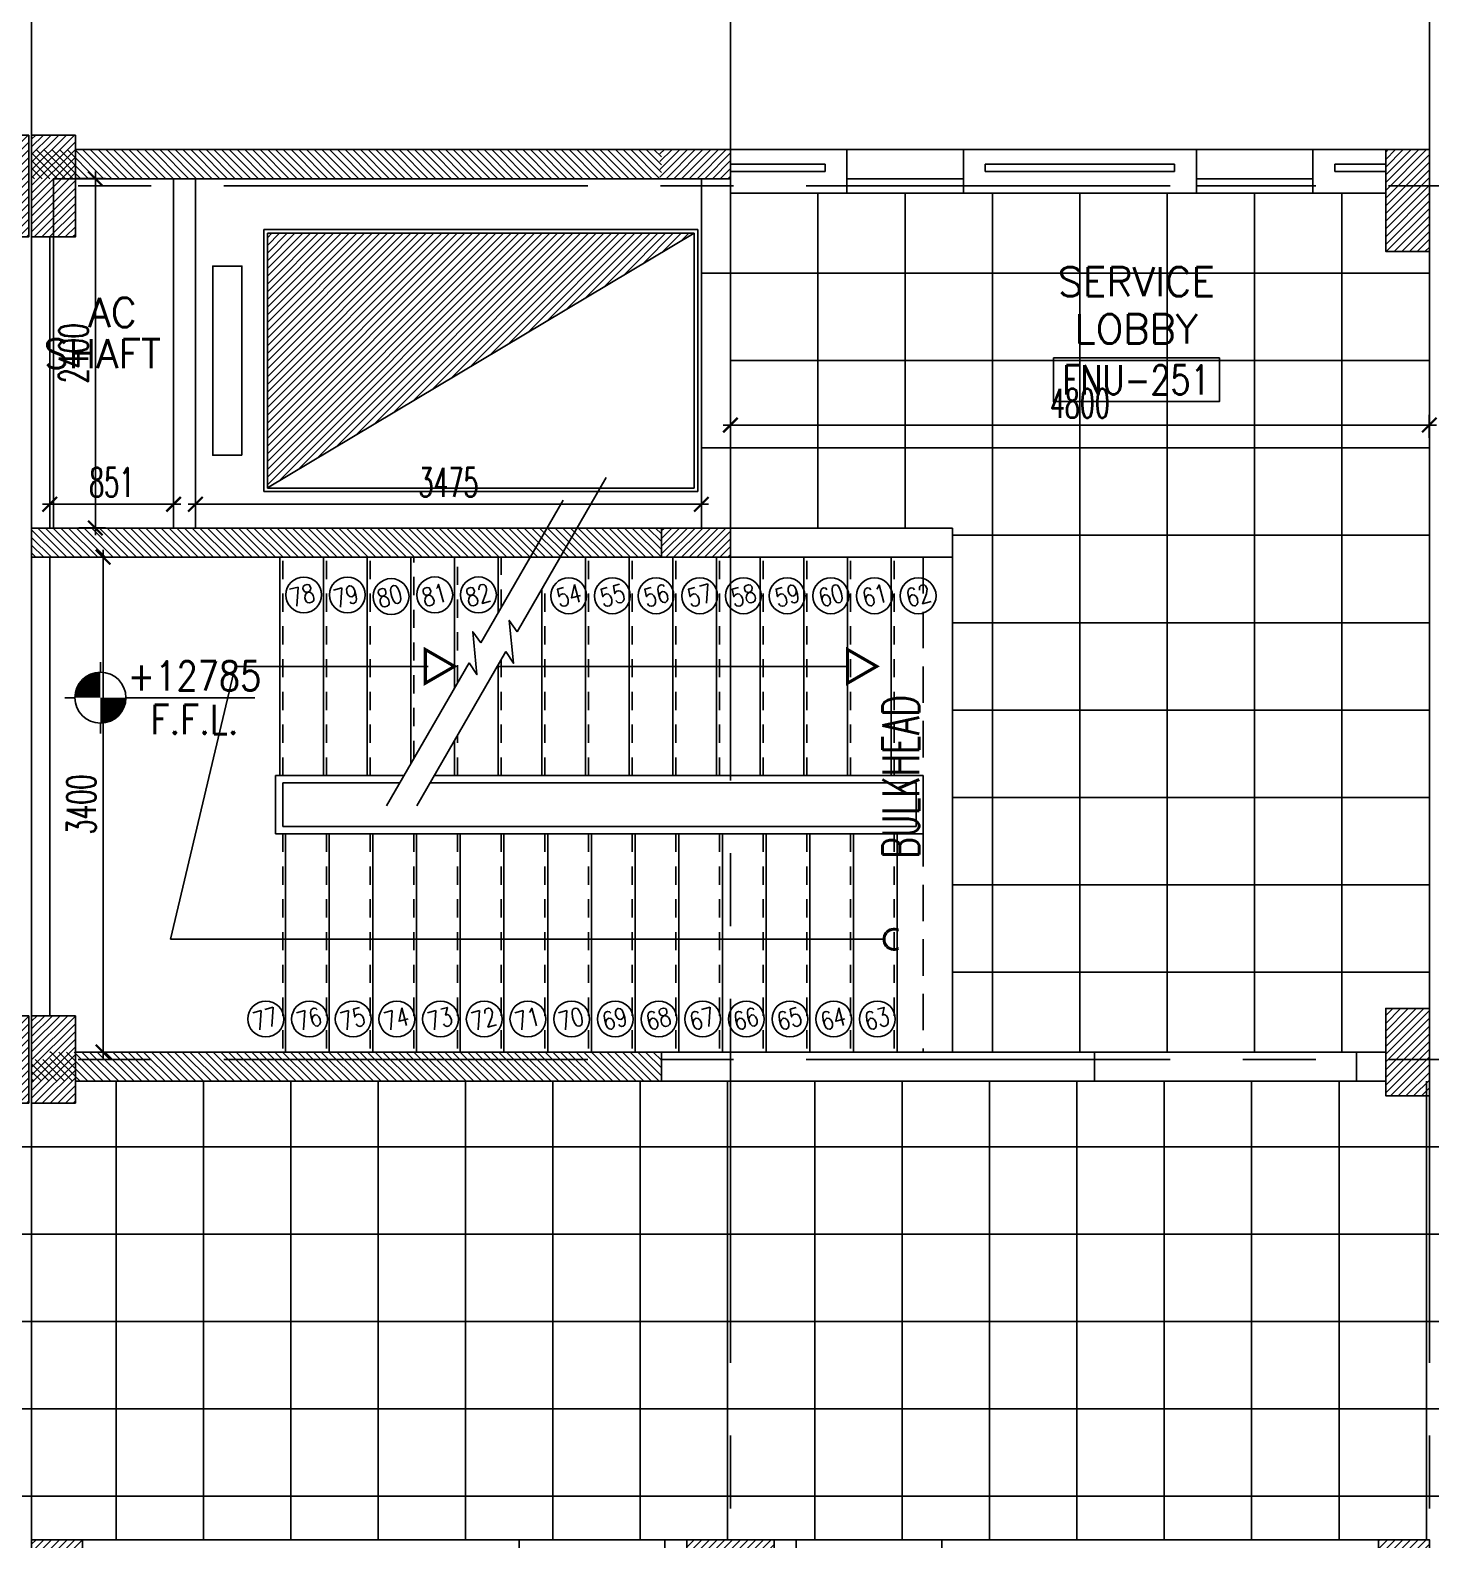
# Model space of a CAD drawing. Extents: x 88852.7 to 88945.7, y 39921.6 to 40001.1.
# Drawn here: x 88893.18 to 88902.8, y 39956.4 to 39966.77 of the extents above; entities that cross this region are included whole.
import ezdxf
from ezdxf.enums import TextEntityAlignment as Align

# ---------------------------------------------------------------- set-up
doc = ezdxf.new("R2010")
doc.units = 0
doc.header["$MEASUREMENT"] = 0
doc.header["$PDMODE"] = 34
for name, pattern in [('CENTERX2', [4, 2.5, -0.5, 0.5, -0.5]), ('HIDDEN', [0.375, 0.25, -0.125]), ('HIDDEN2', [0.1875, 0.125, -0.0625])]:
    doc.linetypes.add(name, pattern=pattern)
doc.layers.get('0').update_dxf_attribs({"color": 4, "linetype": 'CONTINUOUS'})
doc.layers.get('DEFPOINTS').update_dxf_attribs({"linetype": 'CONTINUOUS'})
for name, color, linetype in [('AXES', 11, 'CENTERX2'), ('CEILING', 4, 'CONTINUOUS'), ('COL', 2, 'CONTINUOUS'), ('DIM', 4, 'CONTINUOUS'), ('EJ', 11, 'CONTINUOUS'), ('ELE', 7, 'CONTINUOUS'), ('HAT', 11, 'CONTINUOUS'), ('HIDDEN', 11, 'HIDDEN2'), ('INSUL', 4, 'CONTINUOUS'), ('LEV-PL', 7, 'CONTINUOUS'), ('LIFTS', 7, 'CONTINUOUS'), ('RM-BOX', 11, 'CONTINUOUS'), ('RM-NAME', 11, 'CONTINUOUS'), ('RM-NO', 11, 'CONTINUOUS'), ('ROOF', 7, 'CONTINUOUS'), ('SHAFT', 4, 'CONTINUOUS'), ('STR', 5, 'CONTINUOUS'), ('STR-H', 8, 'HIDDEN2'), ('WALL', 2, 'CONTINUOUS'), ('WIN', 3, 'CONTINUOUS')]:
    doc.layers.add(name, color=color, linetype=linetype)
doc.styles.add('ROMANS', font='ROMANS.shx', dxfattribs={"width": 0.6})
doc.styles.add('S', font='ROMANS.SHX')
doc.dimstyles.new('STANDARD_IN', dxfattribs={"dimtxt": 0.2, "dimasz": 0.1, "dimexe": 0.07, "dimexo": 0.07, "dimgap": 0.05, "dimtad": 1, "dimdec": 0, "dimlfac": 1000, "dimzin": 0, "dimtxsty": 'ROMANS', "dimblk": 'ARCHTICK', "dimcen": 0.05, "dimdle": 0.05, "dimclrd": 4, "dimclre": 4, "dimclrt": 2, "dimazin": 3, "dimtfac": 1, "dimtdec": 0, "dimtmove": 0, "dimatfit": 3, "dimtolj": 1, "dimtzin": 0})
pattern_1 = [(45, (-187159.60524, -17370.283364), (-0.0265165042945, 0.0265165042945), [])]
pattern_2 = [(135, (89000.59038, 39919.887153), (0.026516504, 0.026516504), [])]

# ---------------------------------------------------------------- blocks, each defined once
blk = doc.blocks.new('_ARCHTICK')
at = {"color": 0, "linetype": 'BYBLOCK', "const_width": 0.15}
blk.add_lwpolyline([(-0.5, -0.5), (0.5, 0.5)], dxfattribs=at)
blk = doc.blocks.new('*D374')
at = {"layer": 'DEFPOINTS', "color": 0, "linetype": 'CONTINUOUS'}
for p in [(88893.53, 39963.15), (88893.681, 39959.75), (88893.825, 39959.75)]:
    blk.add_point(p, dxfattribs=at)
at = {"layer": 'ELE', "color": 4, "linetype": 'CONTINUOUS'}
for p, q in [((88893.681, 39963.2), (88893.681, 39959.7)), ((88893.6, 39963.15), (88893.751, 39963.15)), ((88893.755, 39959.75), (88893.611, 39959.75))]:
    blk.add_line(p, q, dxfattribs=at)
at = {"layer": 'ELE', "color": 4, "linetype": 'CONTINUOUS', "xscale": 0.1, "yscale": 0.1, "zscale": 0.1}
for p, rotation in [((88893.681, 39963.15), 90), ((88893.681, 39959.75), 270)]:
    blk.add_blockref('_ARCHTICK', p, dxfattribs=dict(at, rotation=rotation))
at = {"layer": 'ELE', "color": 2, "linetype": 'CONTINUOUS', "insert": (88893.531, 39961.45), "char_height": 0.2, "attachment_point": 5, "rotation": 90, "style": 'ROMANS'}
blk.add_mtext('\\A1;3400', dxfattribs=at)
blk = doc.blocks.new('*D279')
at = {"layer": 'DEFPOINTS', "color": 0, "linetype": 'CONTINUOUS'}
for p in [(88894.315, 39963.5), (88897.79, 39963.513), (88897.79, 39963.5)]:
    blk.add_point(p, dxfattribs=at)
at = {"layer": 'DIM', "color": 4, "linetype": 'CONTINUOUS'}
for p, q in [((88894.265, 39963.513), (88897.84, 39963.513)), ((88894.315, 39963.57), (88894.315, 39963.583)), ((88897.79, 39963.57), (88897.79, 39963.583))]:
    blk.add_line(p, q, dxfattribs=at)
at = {"layer": 'DIM', "color": 4, "linetype": 'CONTINUOUS', "xscale": 0.1, "yscale": 0.1, "zscale": 0.1, "rotation": 180}
blk.add_blockref('_ARCHTICK', (88894.315, 39963.513), dxfattribs=at)
at = {"layer": 'DIM', "color": 4, "linetype": 'CONTINUOUS', "xscale": 0.1, "yscale": 0.1, "zscale": 0.1}
blk.add_blockref('_ARCHTICK', (88897.79, 39963.513), dxfattribs=at)
at = {"layer": 'DIM', "color": 2, "linetype": 'CONTINUOUS', "insert": (88896.053, 39963.663), "char_height": 0.2, "attachment_point": 5, "style": 'ROMANS'}
blk.add_mtext('\\A1;3475', dxfattribs=at)
blk = doc.blocks.new('*D278')
at = {"layer": 'DEFPOINTS', "color": 0, "linetype": 'CONTINUOUS'}
for p in [(88894.165, 39963.513), (88893.315, 39963.473), (88894.165, 39963.473)]:
    blk.add_point(p, dxfattribs=at)
at = {"layer": 'DIM', "color": 4, "linetype": 'CONTINUOUS'}
for p, q in [((88893.265, 39963.513), (88894.215, 39963.513)), ((88893.315, 39963.543), (88893.315, 39963.583)), ((88894.165, 39963.543), (88894.165, 39963.583))]:
    blk.add_line(p, q, dxfattribs=at)
at = {"layer": 'DIM', "color": 4, "linetype": 'CONTINUOUS', "xscale": 0.1, "yscale": 0.1, "zscale": 0.1, "rotation": 180}
blk.add_blockref('_ARCHTICK', (88893.315, 39963.513), dxfattribs=at)
at = {"layer": 'DIM', "color": 4, "linetype": 'CONTINUOUS', "xscale": 0.1, "yscale": 0.1, "zscale": 0.1}
blk.add_blockref('_ARCHTICK', (88894.165, 39963.513), dxfattribs=at)
at = {"layer": 'DIM', "color": 2, "linetype": 'CONTINUOUS', "insert": (88893.74, 39963.663), "char_height": 0.2, "attachment_point": 5, "style": 'ROMANS'}
blk.add_mtext('\\A1;851', dxfattribs=at)
blk = doc.blocks.new('*D277')
at = {"layer": 'DEFPOINTS', "color": 0, "linetype": 'CONTINUOUS'}
for p in [(88893.422, 39965.75), (88893.628, 39965.75), (88893.444, 39963.35)]:
    blk.add_point(p, dxfattribs=at)
at = {"layer": 'DIM', "color": 4, "linetype": 'CONTINUOUS'}
for p, q in [((88893.628, 39963.3), (88893.628, 39965.8)), ((88893.492, 39965.75), (88893.698, 39965.75)), ((88893.514, 39963.35), (88893.698, 39963.35))]:
    blk.add_line(p, q, dxfattribs=at)
at = {"layer": 'DIM', "color": 4, "linetype": 'CONTINUOUS', "xscale": 0.1, "yscale": 0.1, "zscale": 0.1}
for p, rotation in [((88893.628, 39965.75), 90), ((88893.628, 39963.35), 270)]:
    blk.add_blockref('_ARCHTICK', p, dxfattribs=dict(at, rotation=rotation))
at = {"layer": 'DIM', "color": 2, "linetype": 'CONTINUOUS', "insert": (88893.478, 39964.55), "char_height": 0.2, "attachment_point": 5, "rotation": 90, "style": 'ROMANS'}
blk.add_mtext('\\A1;2400', dxfattribs=at)
blk = doc.blocks.new('C11')
at = {"layer": 'HAT'}
h = blk.add_hatch(dxfattribs=at)
h.set_pattern_fill('ANSI31', color=256, scale=300, style=0)
h.set_pattern_definition([(45, (-248556.182, -75061.005), (-26.5165043, 26.5165043), [])])
h.paths.add_polyline_path([(300, 700), (0, 700), (0, 350), (300, 350)])
h.paths.add_polyline_path([(300, 350), (0, 350), (0, 0), (300, 0)])
at = {"layer": 'COL'}
blk.add_lwpolyline([(300, 700), (300, 0), (0, 0), (0, 700)], close=True, dxfattribs=at)
blk = doc.blocks.new('LEV1')
at = {"layer": 'LEV-PL'}
for p, q in [((0, 245), (0, 175)), ((-175, 0), (-245, 0)), ((175, 0), (1061, 0)), ((0, -175), (0, -245))]:
    blk.add_line(p, q, dxfattribs=at)
at = {"layer": 'LEV-PL', "const_width": 175}
for points in [[(-88, 0, -0.414214), (0, 88, -1)], [(88, 0, -0.414214), (0, -88, -1)]]:
    blk.add_lwpolyline(points, format="xyb", dxfattribs=at)
at = {"layer": 'LEV-PL'}
blk.add_circle((0, 0), 175, dxfattribs=at)
at = {"layer": 'LEV-PL', "color": 4, "style": 'S', "width": 0.85}
for tag, p in [('+0000', (646, 50)), ('F.F.L.', (646, -250))]:
    blk.add_attdef(tag, text='', height=200, dxfattribs=at).set_placement(p, align=Align.CENTER)
blk = doc.blocks.new('C7')
at = {"layer": 'HAT'}
h = blk.add_hatch(dxfattribs=at)
h.set_pattern_fill('ANSI31', color=256, scale=300, style=0)
h.set_pattern_definition([(45, (-248876.182, -51411.005), (-26.5165043, 26.5165043), [])])
h.paths.add_polyline_path([(350, 300), (250, 300), (0, 300), (0, 0), (350, 0)])
at = {"layer": 'COL'}
blk.add_lwpolyline([(0, 300), (0, 0), (350, 0), (350, 300)], close=True, dxfattribs=at)
blk = doc.blocks.new('C11D')
at = {"layer": 'COL', "linetype": 'BYBLOCK'}
for p in [(-320, 0), (0, 0)]:
    blk.add_blockref('C11', p, dxfattribs=at)
blk = doc.blocks.new('C5V')
at = {"layer": 'HAT'}
h = blk.add_hatch(dxfattribs=at)
h.set_pattern_fill('ANSI31', color=256, scale=300, style=0)
h.set_pattern_definition([(45, (-249196.182, -54711.005), (-26.5165043, 26.5165043), [])])
h.paths.add_polyline_path([(-20, 600), (-320, 600), (-320, 300), (-20, 300)])
h.paths.add_polyline_path([(-20, 300), (-320, 300), (-320, 0), (-20, 0)])
h = blk.add_hatch(dxfattribs=at)
h.set_pattern_fill('ANSI31', color=256, scale=300, style=0)
h.set_pattern_definition([(45, (-248876.182, -54711.005), (-26.5165043, 26.5165043), [])])
h.paths.add_polyline_path([(300, 600), (0, 600), (0, 300), (300, 300)])
h.paths.add_polyline_path([(300, 300), (0, 300), (0, 0), (300, 0)])
at = {"layer": 'COL'}
for points in [[(-20, 600), (-20, 0), (-320, 0), (-320, 600)], [(300, 600), (300, 0), (0, 0), (0, 600)]]:
    blk.add_lwpolyline(points, close=True, dxfattribs=at)
blk = doc.blocks.new('C5')
at = {"layer": 'HAT', "linetype": 'BYBLOCK'}
h = blk.add_hatch(dxfattribs=at)
h.set_pattern_fill('ANSI31', color=256, scale=300, style=0)
h.set_pattern_definition([(45, (-223356.182, -51411.005), (-26.516504, 26.516504), [])])
h.paths.add_polyline_path([(300, 300), (0, 300), (0, 0), (300, 0)])
h.paths.add_polyline_path([(600, 300), (300, 300), (300, 0), (600, 0)])
at = {"layer": 'COL'}
blk.add_lwpolyline([(600, 300), (0, 300), (0, 0), (600, 0)], close=True, dxfattribs=at)
blk = doc.blocks.new('RM1')
at = {"layer": 'RM-BOX'}
blk.add_lwpolyline([(570, -200), (-570, -200), (-570, -500), (570, -500)], close=True, dxfattribs=at)
at = {"layer": 'RM-NAME', "style": 'ROMANS'}
blk.add_attdef('ROOMNAME1', text='', height=200, dxfattribs=at).set_placement((0, 324), align=Align.MIDDLE)
blk = doc.blocks.new('*D413')
at = {"layer": 'CEILING', "color": 4, "linetype": 'CONTINUOUS'}
for p, q in [((88897.99, 39963.97), (88897.99, 39964.127)), ((88902.79, 39963.97), (88902.79, 39964.127)), ((88897.94, 39964.057), (88902.84, 39964.057))]:
    blk.add_line(p, q, dxfattribs=at)
at = {"layer": 'DEFPOINTS', "color": 0, "linetype": 'CONTINUOUS'}
for p in [(88902.79, 39964.057), (88897.99, 39963.9), (88902.79, 39963.9)]:
    blk.add_point(p, dxfattribs=at)
at = {"layer": 'CEILING', "color": 4, "linetype": 'CONTINUOUS', "xscale": 0.1, "yscale": 0.1, "zscale": 0.1, "rotation": 180}
blk.add_blockref('_ARCHTICK', (88897.99, 39964.057), dxfattribs=at)
at = {"layer": 'CEILING', "color": 4, "linetype": 'CONTINUOUS', "xscale": 0.1, "yscale": 0.1, "zscale": 0.1}
blk.add_blockref('_ARCHTICK', (88902.79, 39964.057), dxfattribs=at)
at = {"layer": 'CEILING', "color": 2, "linetype": 'CONTINUOUS', "insert": (88900.39, 39964.207), "char_height": 0.2, "attachment_point": 5, "style": 'ROMANS'}
blk.add_mtext('\\A1;4800', dxfattribs=at)

msp = doc.modelspace()

# ---------------------------------------------------------------- hatches: boundary and pattern name
at = {"layer": 'HAT', "linetype": 'CONTINUOUS'}
h = msp.add_hatch(dxfattribs=at)
h.set_pattern_fill('ANSI31', color=0, scale=0.3, style=0)
h.set_pattern_definition(pattern_2)
h.paths.add_polyline_path([(88896.7903, 39965.9496), (88897.5153, 39965.9496), (88897.5153, 39965.7496), (88896.7903, 39965.7496)])
h.paths.add_polyline_path([(88895.5903, 39965.9496), (88896.7903, 39965.9496), (88896.7903, 39965.7496), (88895.5903, 39965.7496)])
h.paths.add_polyline_path([(88894.3903, 39965.9496), (88895.5903, 39965.9496), (88895.5903, 39965.7496), (88894.3903, 39965.7496)])
h.paths.add_polyline_path([(88893.1903, 39965.9496), (88894.3903, 39965.9496), (88894.3903, 39965.7496), (88893.1903, 39965.7496)])
at = {"layer": 'HAT'}
h = msp.add_hatch(dxfattribs=at)
h.set_pattern_fill('ANSI31', color=256, scale=0.3, style=0)
h.set_pattern_definition(pattern_1)
h.paths.add_polyline_path([(88897.9903, 39965.9496), (88897.506, 39965.9496), (88897.506, 39965.7496), (88897.9903, 39965.7496), (88897.9903, 39965.8103)])
h = msp.add_hatch(dxfattribs=at)
h.set_pattern_fill('ANSI31', color=256, scale=0.3, style=0)
h.set_pattern_definition(pattern_1)
h.paths.add_polyline_path([(88895.5903, 39965.3746), (88894.8091, 39965.3746), (88894.8091, 39964.4996), (88895.5903, 39964.4996)])
h.paths.add_polyline_path([(88896.7903, 39965.3746), (88895.5903, 39965.3746), (88895.5903, 39964.4996), (88896.274, 39964.4996), (88896.7903, 39964.8077)])
h.paths.add_polyline_path([(88895.5903, 39964.4996), (88894.8091, 39964.4996), (88894.8091, 39963.6254), (88895.5903, 39964.0916)])
h.paths.add_polyline_path([(88896.274, 39964.4996), (88895.5903, 39964.4996), (88895.5903, 39964.0916)])
h.paths.add_polyline_path([(88897.7403, 39965.3746), (88896.7903, 39965.3746), (88896.7903, 39964.8077)])
h.paths.add_polyline_path([(88896.429, 39964.391), (88896.429, 39964.7081), (88896.609, 39964.7081), (88896.609, 39964.391)], flags=9)
h = msp.add_hatch(dxfattribs=at)
h.set_pattern_fill('ANSI31', color=256, scale=0.3, style=0)
h.set_pattern_definition([(135, (89193.55644, 39809.97983), (0.0265165043, 0.0265165043), [])])
h.paths.add_polyline_path([(88893.1903, 39963.1496), (88893.1903, 39963.3496), (88897.5153, 39963.3496), (88897.5153, 39963.1496)])
h = msp.add_hatch(dxfattribs=at)
h.set_pattern_fill('ANSI31', color=256, scale=0.3, style=0)
h.set_pattern_definition(pattern_1)
h.paths.add_polyline_path([(88897.9903, 39963.3496), (88897.5169, 39963.3496), (88897.5169, 39963.2996), (88897.9903, 39963.2996)])
h.paths.add_polyline_path([(88897.9903, 39963.2996), (88897.5169, 39963.2996), (88897.5169, 39963.1496), (88897.9903, 39963.1496)])
h = msp.add_hatch(dxfattribs=at)
h.set_pattern_fill('ANSI31', color=256, scale=0.3, style=0)
h.set_pattern_definition([(45, (88601.954076, 39904.688557), (-0.0265165043, 0.0265165043), [])])
h.paths.add_polyline_path([(88902.7903, 39960.0496), (88902.4903, 39960.0496), (88902.4903, 39959.6996), (88902.7903, 39959.6996)])
h.paths.add_polyline_path([(88902.7903, 39959.6996), (88902.4903, 39959.6996), (88902.4903, 39959.4496), (88902.7903, 39959.4496)])
at = {"layer": 'HAT', "linetype": 'CONTINUOUS'}
h = msp.add_hatch(dxfattribs=at)
h.set_pattern_fill('ANSI31', color=0, scale=0.3, style=0)
h.set_pattern_definition(pattern_2)
h.paths.add_polyline_path([(88896.7903, 39959.6996), (88897.5153, 39959.6996), (88897.5153, 39959.5496), (88896.7903, 39959.5496)])
h.paths.add_polyline_path([(88896.7903, 39959.7496), (88897.5153, 39959.7496), (88897.5153, 39959.6996), (88896.7903, 39959.6996)])
h.paths.add_polyline_path([(88895.5903, 39959.6996), (88896.7903, 39959.6996), (88896.7903, 39959.5496), (88895.5903, 39959.5496)])
h.paths.add_polyline_path([(88895.5903, 39959.7496), (88896.7903, 39959.7496), (88896.7903, 39959.6996), (88895.5903, 39959.6996)])
h.paths.add_polyline_path([(88894.3903, 39959.6996), (88895.5903, 39959.6996), (88895.5903, 39959.5496), (88894.3903, 39959.5496)])
h.paths.add_polyline_path([(88894.3903, 39959.7496), (88895.5903, 39959.7496), (88895.5903, 39959.6996), (88894.3903, 39959.6996)])
h.paths.add_polyline_path([(88893.1903, 39959.6996), (88894.3903, 39959.6996), (88894.3903, 39959.5496), (88893.1903, 39959.5496)])
h.paths.add_polyline_path([(88893.3145, 39959.7496), (88894.3903, 39959.7496), (88894.3903, 39959.6996), (88893.3145, 39959.6996)])

# ---------------------------------------------------------------- linework, layer by layer
at = {"layer": 'AXES'}
for p, q in [((88897.9903, 39921.6153), (88897.9903, 40000.4279)), ((88893.1903, 39921.6153), (88893.1903, 40000.0779)), ((88902.7903, 39921.6153), (88902.7903, 40000.0779)), ((88945.0103, 39965.6996), (88876.9703, 39965.6996)), ((88945.0103, 39959.6996), (88876.9703, 39959.6996))]:
    msp.add_line(p, q, dxfattribs=at)
at = {"layer": 'CEILING', "linetype": 'CONTINUOUS'}
for p, q in [((88897.9903, 39965.7496), (88897.9903, 39963.3496)), ((88898.5903, 39965.6496), (88898.5903, 39963.3496)), ((88899.1903, 39965.6496), (88899.1903, 39963.3496)), ((88899.7903, 39965.6496), (88899.7903, 39959.7496)), ((88900.3903, 39965.6496), (88900.3903, 39959.7496)), ((88900.9903, 39965.6496), (88900.9903, 39959.7496)), ((88901.5903, 39965.6496), (88901.5903, 39959.7496)), ((88902.1903, 39965.6496), (88902.1903, 39959.7496)), ((88897.9903, 39965.0996), (88902.7903, 39965.0996)), ((88897.9903, 39964.4996), (88902.7903, 39964.4996)), ((88897.9903, 39963.8996), (88902.7903, 39963.8996)), ((88899.5145, 39963.2996), (88902.7903, 39963.2996)), ((88899.5145, 39963.2496), (88899.5145, 39959.7496)), ((88899.5145, 39962.6996), (88902.7903, 39962.6996)), ((88899.5145, 39962.0996), (88902.7903, 39962.0996)), ((88899.5145, 39961.4996), (88902.7903, 39961.4996)), ((88899.5145, 39960.8996), (88902.7903, 39960.8996)), ((88899.5145, 39960.2996), (88902.7903, 39960.2996)), ((88893.7698, 39959.5496), (88893.7698, 39956.3996)), ((88894.3698, 39959.5496), (88894.3698, 39956.3996)), ((88894.9698, 39959.5496), (88894.9698, 39956.3996)), ((88895.5698, 39959.5496), (88895.5698, 39956.3996)), ((88896.1698, 39959.5496), (88896.1698, 39956.3996)), ((88896.7698, 39959.5496), (88896.7698, 39956.3996)), ((88897.3698, 39959.5496), (88897.3698, 39956.3996)), ((88897.9698, 39959.5496), (88897.9698, 39956.3996)), ((88898.5698, 39959.5496), (88898.5698, 39956.3996)), ((88899.1698, 39959.5496), (88899.1698, 39956.3996)), ((88899.7698, 39959.5496), (88899.7698, 39956.3996)), ((88900.3698, 39959.5496), (88900.3698, 39956.3996)), ((88900.9698, 39959.5496), (88900.9698, 39956.3996)), ((88901.5698, 39959.5496), (88901.5698, 39956.3996)), ((88902.1698, 39959.5496), (88902.1698, 39956.3996)), ((88902.7698, 39959.5496), (88902.7698, 39956.3996))]:
    msp.add_line(p, q, dxfattribs=at)
at = {"layer": 'CEILING', "linetype": 'HIDDEN'}
msp.add_line((88899.3145, 39963.1496), (88899.3145, 39959.7496), dxfattribs=at)
at = {"layer": 'CEILING', "linetype": 'BYBLOCK', "ltscale": 0.3}
for p, q in [((88887.9892, 39959.0996), (88902.9582, 39959.0996)), ((88887.9892, 39958.4996), (88902.9582, 39958.4996)), ((88887.9892, 39957.8996), (88902.9582, 39957.8996)), ((88887.9892, 39957.2996), (88902.9582, 39957.2996)), ((88887.9892, 39956.6996), (88902.9582, 39956.6996))]:
    msp.add_line(p, q, dxfattribs=at)
at = {"layer": 'COL'}
for p, q in [((88893.1903, 39965.9496), (88893.1903, 39965.7496)), ((88897.5153, 39965.9496), (88893.4903, 39965.9496)), ((88893.4903, 39965.7496), (88897.9903, 39965.7496))]:
    msp.add_line(p, q, dxfattribs=at)
for points in [[(88897.5153, 39963.1496), (88893.1903, 39963.1496), (88893.1903, 39963.3496), (88897.5153, 39963.3496)], [(88902.7903, 39960.0496), (88902.7903, 39959.4496), (88902.4903, 39959.4496), (88902.4903, 39960.0496)]]:
    msp.add_lwpolyline(points, close=True, dxfattribs=at)
for points in [[(88893.3145, 39959.7496), (88893.323, 39959.7496)], [(88893.4903, 39959.7496), (88897.5153, 39959.7496), (88897.5153, 39959.5496), (88893.4903, 39959.5496)]]:
    msp.add_lwpolyline(points, dxfattribs=at)
at = {"layer": 'EJ'}
for p, q in [((88893.1903, 39965.3496), (88893.1903, 39959.9996)), ((88893.1903, 39956.3496), (88893.1903, 39959.4496))]:
    msp.add_line(p, q, dxfattribs=at)
at = {"layer": 'HIDDEN'}
msp.add_line((88897.9903, 39965.0996), (88897.9903, 39963.8996), dxfattribs=at)
at = {"layer": 'INSUL'}
for p, q in [((88897.9903, 39965.8496), (88898.6403, 39965.8496)), ((88897.9903, 39965.7996), (88898.6403, 39965.7996)), ((88898.6403, 39965.8496), (88898.6403, 39965.7996)), ((88899.7403, 39965.8496), (88899.7403, 39965.7996)), ((88899.7403, 39965.8496), (88901.0403, 39965.8496)), ((88899.7403, 39965.7996), (88901.0403, 39965.7996)), ((88901.0403, 39965.8496), (88901.0403, 39965.7996)), ((88902.1403, 39965.8496), (88902.4903, 39965.8496)), ((88902.1403, 39965.8496), (88902.1403, 39965.7996)), ((88902.1403, 39965.7996), (88902.4903, 39965.7996))]:
    msp.add_line(p, q, dxfattribs=at)
at = {"layer": 'LIFTS'}
for p, q in [((88894.7841, 39965.3996), (88897.7653, 39965.3996)), ((88894.7841, 39963.5996), (88894.7841, 39965.3996)), ((88894.8091, 39963.6254), (88897.7403, 39965.3746)), ((88894.8091, 39965.3746), (88897.7403, 39965.3746)), ((88894.8091, 39963.6246), (88894.8091, 39965.3746)), ((88897.7403, 39965.3746), (88897.7403, 39963.6246)), ((88897.7653, 39965.3996), (88897.7653, 39963.5996)), ((88897.7903, 39963.8996), (88897.7903, 39965.0996)), ((88897.7653, 39963.5996), (88894.7841, 39963.5996)), ((88897.7403, 39963.6246), (88894.8091, 39963.6246))]:
    msp.add_line(p, q, dxfattribs=at)
msp.add_lwpolyline([(88894.6341, 39963.8496), (88894.4341, 39963.8496), (88894.4341, 39965.1496), (88894.6341, 39965.1496)], close=True, dxfattribs=at)
at = {"layer": 'ROOF'}
msp.add_line((88893.1903, 39966.0496), (88893.1903, 39977.5996), dxfattribs=at)
at = {"layer": 'SHAFT'}
msp.add_lwpolyline([(88894.1653, 39965.7496), (88893.3403, 39965.7496), (88893.3403, 39963.3496), (88894.1653, 39963.3496)], close=True, dxfattribs=at)
at = {"layer": 'STR'}
for p, q in [((88897.1371, 39963.696), (88896.5258, 39962.6373)), ((88896.8411, 39963.542), (88896.2743, 39962.5603)), ((88894.8945, 39961.6496), (88894.8945, 39963.1496)), ((88895.1945, 39961.6496), (88895.1945, 39963.1496)), ((88895.4945, 39961.6496), (88895.4945, 39963.1496)), ((88895.7945, 39961.7293), (88895.7945, 39963.1496)), ((88896.0945, 39962.2489), (88896.0945, 39963.1496)), ((88896.3945, 39962.7685), (88896.3945, 39963.1496)), ((88896.9945, 39961.6496), (88896.9945, 39963.1496)), ((88897.2945, 39961.6496), (88897.2945, 39963.1496)), ((88897.5945, 39961.6496), (88897.5945, 39963.1496)), ((88897.8945, 39961.6496), (88897.8945, 39963.1496)), ((88898.1945, 39961.6496), (88898.1945, 39963.1496)), ((88898.4945, 39961.6496), (88898.4945, 39963.1496)), ((88898.7945, 39961.6496), (88898.7945, 39963.1496)), ((88899.0945, 39961.6496), (88899.0945, 39963.1496)), ((88896.6945, 39961.6496), (88896.6945, 39962.9295)), ((88896.4469, 39962.5007), (88895.8357, 39961.4419)), ((88894.5882, 39962.3996), (88894.1445, 39960.5246)), ((88894.5882, 39962.3996), (88895.9145, 39962.3996)), ((88896.1954, 39962.4237), (88895.6286, 39961.4419)), ((88896.3945, 39961.6496), (88896.3945, 39962.4099)), ((88896.3945, 39962.3996), (88898.7945, 39962.3996)), ((88896.0945, 39961.6496), (88896.0945, 39961.8902)), ((88894.8645, 39961.6496), (88894.8645, 39961.2496)), ((88895.7485, 39961.6496), (88894.8645, 39961.6496)), ((88899.3145, 39961.6496), (88895.9556, 39961.6496)), ((88899.3145, 39961.6496), (88899.3145, 39961.2496)), ((88894.9145, 39961.5996), (88894.9145, 39961.2996)), ((88895.7196, 39961.5996), (88894.9145, 39961.5996)), ((88899.2645, 39961.5996), (88895.9267, 39961.5996)), ((88899.2645, 39961.5996), (88899.2645, 39961.2996)), ((88899.3145, 39961.2496), (88894.8645, 39961.2496)), ((88899.2645, 39961.2996), (88894.9145, 39961.2996)), ((88894.9345, 39961.2496), (88894.9345, 39959.7496)), ((88895.2345, 39961.2496), (88895.2345, 39959.7496)), ((88895.5345, 39961.2496), (88895.5345, 39959.7496)), ((88895.8345, 39961.2496), (88895.8345, 39959.7496)), ((88896.1345, 39961.2496), (88896.1345, 39959.7496)), ((88896.4345, 39961.2496), (88896.4345, 39959.7496)), ((88896.7345, 39961.2496), (88896.7345, 39959.7496)), ((88897.0345, 39961.2496), (88897.0345, 39959.7496)), ((88897.3345, 39961.2496), (88897.3345, 39959.7496)), ((88897.6345, 39961.2496), (88897.6345, 39959.7496)), ((88897.9345, 39961.2496), (88897.9345, 39959.7496)), ((88898.2345, 39961.2496), (88898.2345, 39959.7496)), ((88898.5345, 39961.2496), (88898.5345, 39959.7496)), ((88898.8345, 39961.2496), (88898.8345, 39959.7496)), ((88899.1345, 39961.2496), (88899.1345, 39959.7496)), ((88899.0395, 39960.5246), (88894.1445, 39960.5246))]:
    msp.add_line(p, q, dxfattribs=at)
at = {"layer": 'STR', "linetype": 'HIDDEN2'}
msp.add_line((88896.4145, 39962.8031), (88896.4145, 39963.1496), dxfattribs=at)
at = {"layer": 'STR'}
for points in [[(88896.5258, 39962.6373), (88896.4711, 39962.7147), (88896.5003, 39962.4204), (88896.4469, 39962.5007)], [(88896.2743, 39962.5603), (88896.2196, 39962.6377), (88896.2488, 39962.3434), (88896.1954, 39962.4237)]]:
    msp.add_lwpolyline(points, dxfattribs=at)
at = {"layer": 'STR', "const_width": 0.0215}
for points in [[(88895.8945, 39962.2841), (88895.8945, 39962.515), (88896.0945, 39962.3996)], [(88898.7945, 39962.2841), (88898.7945, 39962.515), (88898.9945, 39962.3996)]]:
    msp.add_lwpolyline(points, close=True, dxfattribs=at)
at = {"layer": 'STR', "color": 11}
for centre in [(88895.0589, 39962.8901), (88895.3589, 39962.8901), (88895.6589, 39962.8791), (88895.9589, 39962.8906), (88896.2589, 39962.8906), (88896.8789, 39962.8844), (88897.1789, 39962.8844), (88897.4789, 39962.8844), (88897.7789, 39962.8844), (88898.0789, 39962.8844), (88898.3789, 39962.8844), (88898.6789, 39962.8844), (88898.9789, 39962.8844), (88899.2789, 39962.8844), (88894.7989, 39959.9771), (88895.0989, 39959.9771), (88895.3989, 39959.9771), (88895.6989, 39959.9771), (88895.9989, 39959.9771), (88896.2989, 39959.9771), (88896.5989, 39959.9771), (88896.8989, 39959.9771), (88897.1989, 39959.9771), (88897.4989, 39959.9771), (88897.7989, 39959.9771), (88898.0989, 39959.9771), (88898.3989, 39959.9771), (88898.6989, 39959.9771), (88898.9989, 39959.9771)]:
    msp.add_circle(centre, 0.1232, dxfattribs=at)
at = {"layer": 'STR'}
for radius, start, end in [(0.075, 66.42182, 293.57818), (0.065, 62.51357, 297.48643)]:
    msp.add_arc((88899.1145, 39960.5246), radius, start, end, dxfattribs=at)
at = {"layer": 'STR-H'}
for p, q in [((88894.9145, 39961.6496), (88894.9145, 39963.1496)), ((88895.2145, 39961.6496), (88895.2145, 39963.1496)), ((88895.5145, 39961.6496), (88895.5145, 39963.1496)), ((88895.8145, 39961.7639), (88895.8145, 39963.1496)), ((88896.1145, 39962.2835), (88896.1145, 39963.1496)), ((88897.0145, 39961.6496), (88897.0145, 39963.1496)), ((88897.3145, 39961.6496), (88897.3145, 39963.1496)), ((88897.6145, 39961.6496), (88897.6145, 39963.1496)), ((88897.9145, 39961.6496), (88897.9145, 39963.1496)), ((88898.2145, 39961.6496), (88898.2145, 39963.1496)), ((88898.5145, 39961.6496), (88898.5145, 39963.1496)), ((88898.8145, 39961.6496), (88898.8145, 39963.1496)), ((88899.1145, 39961.6496), (88899.1145, 39963.1496)), ((88896.7145, 39961.6496), (88896.7145, 39962.9641)), ((88896.4145, 39961.6496), (88896.4145, 39962.4445)), ((88896.1145, 39961.6496), (88896.1145, 39961.9249)), ((88894.9145, 39961.2496), (88894.9145, 39959.7496)), ((88895.2145, 39961.2496), (88895.2145, 39959.7496)), ((88895.5145, 39961.2496), (88895.5145, 39959.7496)), ((88895.8145, 39961.2496), (88895.8145, 39959.7496)), ((88896.1145, 39961.2496), (88896.1145, 39959.7496)), ((88896.4145, 39961.2496), (88896.4145, 39959.7496)), ((88896.7145, 39961.2496), (88896.7145, 39959.7496)), ((88897.0145, 39961.2496), (88897.0145, 39959.7496)), ((88897.3145, 39961.2496), (88897.3145, 39959.7496)), ((88897.6145, 39961.2496), (88897.6145, 39959.7496)), ((88897.9145, 39961.2496), (88897.9145, 39959.7496)), ((88898.2145, 39961.2496), (88898.2145, 39959.7496)), ((88898.5145, 39961.2496), (88898.5145, 39959.7496)), ((88898.8145, 39961.2496), (88898.8145, 39959.7496)), ((88899.1145, 39961.2496), (88899.1145, 39959.7496))]:
    msp.add_line(p, q, dxfattribs=at)
at = {"layer": 'WALL'}
for p, q in [((88897.5153, 39965.9496), (88898.7903, 39965.9496)), ((88898.7903, 39965.9496), (88898.7903, 39965.6496)), ((88899.5903, 39965.9496), (88899.5903, 39965.6496)), ((88899.5903, 39965.9496), (88901.1903, 39965.9496)), ((88901.1903, 39965.9496), (88901.1903, 39965.6496)), ((88901.9903, 39965.9496), (88902.4903, 39965.9496)), ((88901.9903, 39965.9496), (88901.9903, 39965.6496)), ((88902.0959, 39965.9496), (88902.1459, 39965.9496)), ((88902.4646, 39965.9496), (88902.5146, 39965.9496)), ((88894.3153, 39963.3496), (88894.3153, 39965.7496)), ((88894.3153, 39963.4996), (88894.3153, 39965.7496)), ((88897.7903, 39965.0996), (88897.7903, 39965.7496)), ((88902.7903, 39965.7496), (88902.7903, 39959.6496)), ((88897.9903, 39965.6496), (88898.7903, 39965.6496)), ((88899.5903, 39965.6496), (88901.1903, 39965.6496)), ((88901.9903, 39965.6496), (88902.4903, 39965.6496)), ((88893.3145, 39965.3496), (88893.3145, 39963.3496)), ((88897.9903, 39965.0996), (88897.9903, 39965.3496)), ((88897.7903, 39965.0996), (88897.9903, 39965.0996)), ((88897.7903, 39963.8996), (88897.9903, 39963.8996)), ((88897.7903, 39963.3496), (88897.7903, 39963.8996)), ((88897.9903, 39963.2996), (88897.9903, 39963.8996)), ((88897.5153, 39963.3496), (88899.5145, 39963.3496)), ((88899.5145, 39963.3496), (88899.5145, 39963.1496)), ((88893.3145, 39963.1496), (88893.3145, 39959.9996)), ((88897.5153, 39963.1496), (88899.5145, 39963.1496)), ((88897.5153, 39959.7496), (88902.2903, 39959.7496)), ((88900.4903, 39959.5496), (88900.4903, 39959.7496)), ((88902.2903, 39959.5496), (88902.2903, 39959.7496)), ((88902.2903, 39959.7496), (88902.4903, 39959.7496)), ((88897.5153, 39959.5496), (88902.2903, 39959.5496)), ((88902.2903, 39959.5496), (88902.4903, 39959.5496)), ((88893.5403, 39956.3996), (88897.5387, 39956.3996)), ((88896.5387, 39956.2496), (88896.5387, 39956.3996)), ((88897.5387, 39956.2496), (88897.5387, 39956.3996)), ((88897.5387, 39956.3996), (88897.6903, 39956.3996)), ((88898.2903, 39956.3996), (88898.4403, 39956.3996)), ((88898.4403, 39956.2496), (88898.4403, 39956.3996)), ((88898.4403, 39956.3996), (88902.4403, 39956.3996)), ((88899.4419, 39956.2496), (88899.4419, 39956.3996))]:
    msp.add_line(p, q, dxfattribs=at)
at = {"layer": 'WALL', "linetype": 'BYBLOCK', "ltscale": 0.3}
msp.add_line((88897.9903, 39965.8103), (88897.9903, 39965.6496), dxfattribs=at)
at = {"layer": 'WIN'}
for p, q in [((88899.5903, 39965.9496), (88898.7903, 39965.9496)), ((88901.9903, 39965.9496), (88901.1903, 39965.9496)), ((88899.5903, 39965.7496), (88898.7903, 39965.7496)), ((88899.5903, 39965.6996), (88898.7903, 39965.6996)), ((88901.9903, 39965.7496), (88901.1903, 39965.7496)), ((88901.9903, 39965.6996), (88901.1903, 39965.6996)), ((88899.5903, 39965.6496), (88898.7903, 39965.6496)), ((88901.9903, 39965.6496), (88901.1903, 39965.6496))]:
    msp.add_line(p, q, dxfattribs=at)

# ---------------------------------------------------------------- block references
at = {"layer": 'COL', "xscale": 0.001, "yscale": 0.001, "zscale": 0.001}
for name, p in [('C11D', (88893.1903, 39965.3496)), ('C5V', (88893.1903, 39959.3996)), ('C7', (88893.1903, 39956.0996)), ('C5', (88897.6903, 39956.0996))]:
    msp.add_blockref(name, p, dxfattribs=at)
at = {"layer": 'COL', "linetype": 'BYBLOCK', "xscale": 0.001, "yscale": 0.001, "zscale": 0.001}
for name, p in [('C11', (88902.4903, 39965.2496)), ('C7', (88902.4403, 39956.0996))]:
    msp.add_blockref(name, p, dxfattribs=at)
at = {"layer": 'LEV-PL', "xscale": 0.001, "yscale": 0.001, "zscale": 0.001}
msp.add_blockref('LEV1', (88893.6627, 39962.1844), dxfattribs=at).add_auto_attribs({'F.F.L.': 'F.F.L.', '+0000': '+12785'})
at = {"layer": 'RM-NO'}
ref = msp.add_blockref('RM1', (88900.7784, 39964.718), dxfattribs=dict(at, xscale=-0.001, yscale=0.001, zscale=0.001))
ref.add_attrib('ROOMNO', 'FNU-251', dxfattribs={"height": 0.2, "style": 'ROMANS', "width": 0.8}).set_placement((88900.7784, 39964.368), align=Align.MIDDLE)
ref.add_attrib('ROOMNAME2', 'LOBBY', dxfattribs={"layer": 'RM-NAME', "height": 0.2, "style": 'ROMANS'}).set_placement((88900.7784, 39964.718), align=Align.MIDDLE)
ref.add_attrib('ROOMNAME1', 'SERVICE', dxfattribs={"layer": 'RM-NAME', "height": 0.2, "style": 'ROMANS'}).set_placement((88900.7784, 39965.0418), align=Align.MIDDLE)

# ---------------------------------------------------------------- texts
at = {"layer": 'EJ', "color": 2, "style": 'ROMANS', "width": 0.65}
msp.add_text('BULKHEAD', height=0.25, rotation=90, dxfattribs=at).set_placement((88899.1601, 39961.6407), align=Align.MIDDLE)
at = {"layer": 'RM-NAME', "style": 'ROMANS'}
for s, p in [('AC', (88893.7466, 39964.8307)), ('SHAFT', (88893.6758, 39964.5473))]:
    msp.add_text(s, height=0.2, dxfattribs=at).set_placement(p, align=Align.MIDDLE)
at = {"layer": 'STR', "color": 9, "style": 'ROMANS', "width": 0.8}
for s, p in [('78', (88895.0489, 39962.8875)), ('79', (88895.3489, 39962.882)), ('80', (88895.6489, 39962.882)), ('81', (88895.9562, 39962.8893)), ('82', (88896.2562, 39962.8893)), ('54', (88896.8811, 39962.8866)), ('55', (88897.1811, 39962.8866)), ('56', (88897.4811, 39962.8866)), ('57', (88897.7811, 39962.8866)), ('58', (88898.0811, 39962.8866)), ('59', (88898.3811, 39962.8866)), ('60', (88898.6811, 39962.8866)), ('61', (88898.9811, 39962.8866)), ('62', (88899.2811, 39962.8866)), ('77', (88894.7956, 39959.9782)), ('76', (88895.0956, 39959.9782)), ('75', (88895.3956, 39959.9782)), ('74', (88895.6956, 39959.9782)), ('73', (88895.9956, 39959.9782)), ('72', (88896.2956, 39959.9782)), ('71', (88896.5956, 39959.9782)), ('70', (88896.8956, 39959.9782)), ('69', (88897.1956, 39959.9782)), ('68', (88897.4956, 39959.9782)), ('67', (88897.7956, 39959.9782)), ('66', (88898.0956, 39959.9782)), ('65', (88898.3956, 39959.9782)), ('64', (88898.6956, 39959.9782)), ('63', (88898.9956, 39959.9782))]:
    msp.add_text(s, height=0.125, rotation=15, dxfattribs=at).set_placement(p, align=Align.MIDDLE)

# ---------------------------------------------------------------- dimensions: what is measured, and where the dimension line sits
at = {"layer": 'CEILING', "linetype": 'CONTINUOUS'}
dim = msp.add_linear_dim(base=(88902.7903, 39964.0573), p1=(88897.9903, 39963.8996), p2=(88902.7903, 39963.8996), dimstyle='STANDARD_IN', dxfattribs=at)
dim.commit()
dim.dimension.update_dxf_attribs({"geometry": '*D413', "text_midpoint": (88900.3903, 39964.2073)})
at = {"layer": 'DIM', "color": 0, "linetype": 'CONTINUOUS'}
for base, p1, p2, angle, picture, middle in [((88893.6282, 39965.7496), (88893.4444, 39963.3496), (88893.4218, 39965.7496), 90, '*D277', (88893.4782, 39964.5496)), ((88894.1653, 39963.5127), (88893.3145, 39963.4728), (88894.1653, 39963.4728), 180, '*D278', (88893.7399, 39963.6627)), ((88897.7903, 39963.5127), (88894.3153, 39963.4996), (88897.7903, 39963.4996), 180, '*D279', (88896.0528, 39963.6627))]:
    dim = msp.add_linear_dim(base=base, p1=p1, p2=p2, angle=angle, dimstyle='STANDARD_IN', dxfattribs=at)
    dim.commit()
    dim.dimension.update_dxf_attribs({"geometry": picture, "text_midpoint": middle})
at = {"layer": 'ELE', "color": 0, "linetype": 'CONTINUOUS'}
dim = msp.add_linear_dim(base=(88893.6814, 39959.7496), p1=(88893.5299, 39963.1496), p2=(88893.8246, 39959.7496), angle=90, dimstyle='STANDARD_IN', dxfattribs=at)
dim.commit()
dim.dimension.update_dxf_attribs({"geometry": '*D374', "text_midpoint": (88893.5314, 39961.4496)})

doc.saveas('drawing.dxf')
